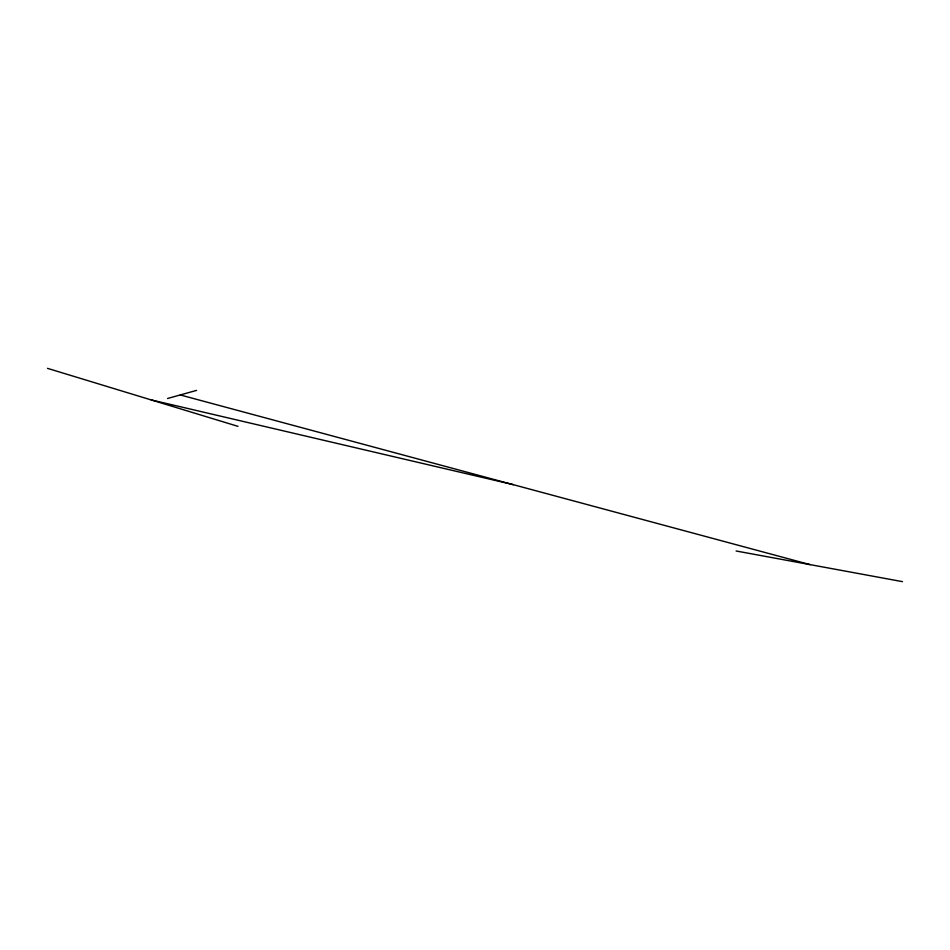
<?xml version="1.0" encoding="UTF-8"?>
<svg xmlns="http://www.w3.org/2000/svg" width="950" height="950" viewBox="0 0 950 950"><rect width="100%" height="100%" fill="white"/><g stroke="black" fill="none" stroke-linecap="round" stroke-linejoin="round"><path stroke-width="1.43" d="M167.544 398.501L196.579 390.391M736.119 550.988L902.5 581.649M151.062 399.879L513.38 484.69M180.263 394.951L810.136 564.633M47.5 368.351L237.975 426.348"/></g></svg>
